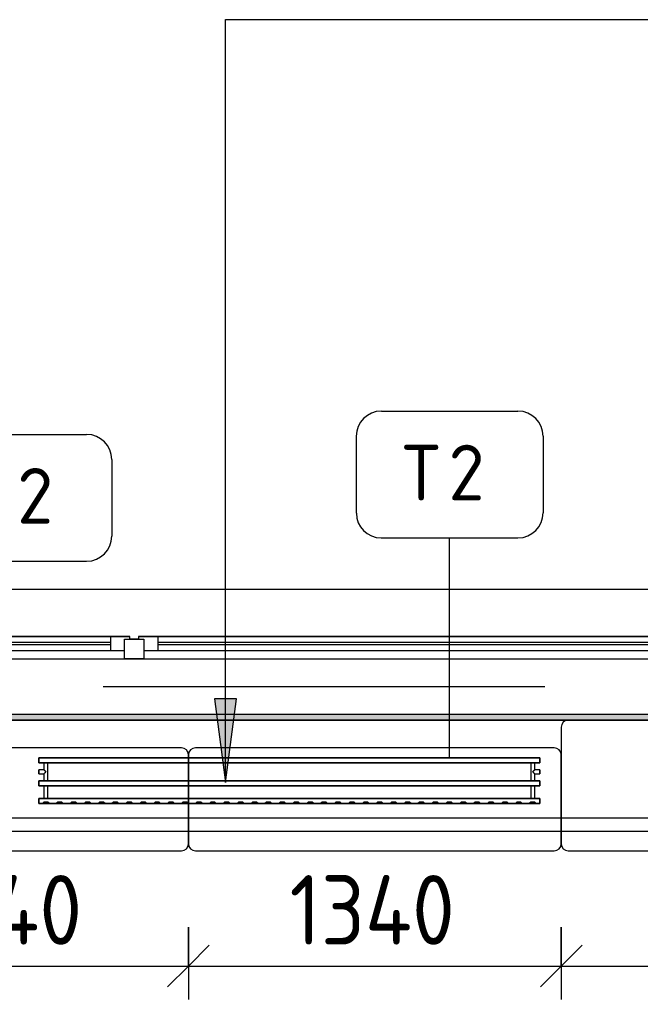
# Model space of a CAD drawing. Header units: millimetres. Extents: x 35092 to 251863, y -8553 to 29549.
# Drawn here: x 61513 to 63745, y 25876 to 29397 of the extents above; entities that cross this region are included whole.
import ezdxf

# ---------------------------------------------------------------- set-up
doc = ezdxf.new("R2010")
doc.units = ezdxf.units.MM
doc.linetypes.add('Осевая', pattern=[3175, 635, -476.25, 1587.5, -476.25])
for name, color, linetype, lineweight in [('A-ANNO-DIMS', 7, 'Continuous', 9), ('A-ANNO-DIMS-100', 7, 'Continuous', 9), ('A-GLAZ', 7, 'Continuous', 9), ('A-GLAZ-1', 7, 'Continuous', 13), ('A-WALL', 7, 'Continuous', 9), ('G-ANNO-TEXT', 7, 'Continuous', 9), ('I-FURN-IDEN', 7, 'Continuous', 9), ('I-WALL', 7, 'Continuous', 9), ('Оси-2', 7, 'Осевая', 9)]:
    doc.layers.add(name, color=color, linetype=linetype, lineweight=lineweight)
for name, color, linetype, lineweight, true_color in [('A-WALL-1', 9, 'Continuous', 9, 0x808080), ('I-FURN-1', 9, 'Continuous', 9, 0x808080), ('M-EQPM-1', 7, 'Continuous', 9, 0xb2b2b2)]:
    doc.layers.add(name, color=color, linetype=linetype, lineweight=lineweight, true_color=true_color)
doc.styles.add('GOST Common', font='GOST_Common.ttf', dxfattribs={"height": 200})
doc.styles.add('ISOCPEUR', font='isocpeur.ttf', dxfattribs={"width": 0.9, "height": 250})
doc.dimstyles.new('ISO-2_5_0_9К_БОЛЬШОЙ', dxfattribs={"dimscale": 304.8, "dimtxt": 248.995294, "dimasz": 0.492126, "dimexe": 0.393701, "dimexo": 0.984252, "dimgap": 0, "dimtad": 1, "dimdec": 0, "dimrnd": 10, "dimzin": 0, "dimdsep": 46, "dimtxsty": 'ISOCPEUR', "dimblk1": 'OBLIQUE', "dimblk2": 'OBLIQUE', "dimsah": 1, "dimcen": 0.09, "dimdle": 0.393701, "dimazin": 0, "dimtfac": 1, "dimtdec": 4, "dimtix": 1, "dimtmove": 0, "dimatfit": 3, "dimfxl": 1, "dimtvp": 1, "dimtolj": 1, "dimtzin": 0, "dimarcsym": 2})

# ---------------------------------------------------------------- blocks, each defined once
blk = doc.blocks.new('120_Окно_СКБ_2Ст - 120_Окно_СКБ_2Ст 3100х2500 _мал_створка слева_-22274797-План расстановки мебели и оборудования 2 этажа в осях 12-23')
at = {"layer": 'A-GLAZ'}
for p, q in [((1530, 115), (-1530, 115)), ((-1550, 45), (-1500, 45)), ((-1430, 65), (600, 65)), ((600, 55), (-1430, 55)), ((670, 45), (700, 45)), ((770, 65), (1430, 65)), ((1430, 55), (770, 55)), ((1500, 45), (1550, 45))]:
    blk.add_line(p, q, dxfattribs=at)
at = {"layer": 'A-GLAZ-1'}
for p, q in [((-1550, 45), (-1550, 115)), ((-1550, 115), (-1480, 115)), ((-1480, 115), (-1480, 45)), ((650, 45), (650, 115)), ((650, 115), (720, 115)), ((720, 115), (720, 45)), ((1480, 45), (1480, 115)), ((1480, 115), (1550, 115)), ((1550, 115), (1550, 45)), ((650, 85), (-1480, 85)), ((-1480, 85), (-1480, 45)), ((-1430, 35), (-1430, 85)), ((600, 35), (600, 85)), ((650, 45), (650, 85)), ((1480, 85), (720, 85)), ((720, 85), (720, 45)), ((770, 35), (770, 85)), ((1430, 35), (1430, 85)), ((1480, 45), (1480, 85)), ((-1480, 45), (-1550, 45)), ((-1480, 45), (-1500, 45)), ((-1500, 45), (-1500, 35)), ((720, 45), (650, 45)), ((670, 45), (650, 45)), ((670, 35), (670, 45)), ((720, 45), (700, 45)), ((700, 45), (700, 35)), ((1550, 45), (1480, 45)), ((1500, 45), (1480, 45)), ((1500, 35), (1500, 45)), ((-1500, 35), (670, 35)), ((670, 35), (-1500, 35)), ((700, 35), (1500, 35)), ((1500, 35), (700, 35))]:
    blk.add_line(p, q, dxfattribs=at)
blk = doc.blocks.new('radiator_prado_classic_z_tip_30_po exemplyaru - Classic Z Тип 30-500-V121-План расстановки мебели и оборудования 2 этажа в осях 12-23')
at = {"layer": 'M-EQPM-1'}
for p, q in [((0, 228), (0, 210)), ((1800, 228), (0, 228)), ((0, 210), (0, 228)), ((0, 228), (12.5, 228)), ((12.5, 228), (37.5, 228)), ((37.5, 228), (12.5, 228)), ((12.5, 228), (37.5, 228)), ((12.5, 228), (17.5, 223)), ((12.5, 228), (17.5, 223)), ((32.5, 223), (17.5, 223)), ((17.5, 223), (32.5, 223)), ((32.5, 223), (37.5, 228)), ((37.5, 228), (32.5, 223)), ((37.5, 228), (62.5, 228)), ((62.5, 228), (87.5, 228)), ((87.5, 228), (62.5, 228)), ((62.5, 228), (87.5, 228)), ((62.5, 228), (67.5, 223)), ((62.5, 228), (67.5, 223)), ((82.5, 223), (67.5, 223)), ((67.5, 223), (82.5, 223)), ((82.5, 223), (87.5, 228)), ((87.5, 228), (82.5, 223)), ((87.5, 228), (112.5, 228)), ((112.5, 228), (137.5, 228)), ((137.5, 228), (112.5, 228)), ((112.5, 228), (137.5, 228)), ((112.5, 228), (117.5, 223)), ((112.5, 228), (117.5, 223)), ((132.5, 223), (117.5, 223)), ((117.5, 223), (132.5, 223)), ((132.5, 223), (137.5, 228)), ((137.5, 228), (132.5, 223)), ((137.5, 228), (162.5, 228)), ((162.5, 228), (187.5, 228)), ((187.5, 228), (162.5, 228)), ((162.5, 228), (187.5, 228)), ((162.5, 228), (167.5, 223)), ((162.5, 228), (167.5, 223)), ((182.5, 223), (167.5, 223)), ((167.5, 223), (182.5, 223)), ((182.5, 223), (187.5, 228)), ((187.5, 228), (182.5, 223)), ((187.5, 228), (212.5, 228)), ((212.5, 228), (237.5, 228)), ((237.5, 228), (212.5, 228)), ((212.5, 228), (237.5, 228)), ((212.5, 228), (217.5, 223)), ((212.5, 228), (217.5, 223)), ((232.5, 223), (217.5, 223)), ((217.5, 223), (232.5, 223)), ((232.5, 223), (237.5, 228)), ((237.5, 228), (232.5, 223)), ((237.5, 228), (262.5, 228)), ((262.5, 228), (287.5, 228)), ((287.5, 228), (262.5, 228)), ((262.5, 228), (287.5, 228)), ((262.5, 228), (267.5, 223)), ((262.5, 228), (267.5, 223)), ((282.5, 223), (267.5, 223)), ((267.5, 223), (282.5, 223)), ((282.5, 223), (287.5, 228)), ((287.5, 228), (282.5, 223)), ((287.5, 228), (312.5, 228)), ((312.5, 228), (337.5, 228)), ((337.5, 228), (312.5, 228)), ((312.5, 228), (337.5, 228)), ((312.5, 228), (317.5, 223)), ((312.5, 228), (317.5, 223)), ((332.5, 223), (317.5, 223)), ((317.5, 223), (332.5, 223)), ((332.5, 223), (337.5, 228)), ((337.5, 228), (332.5, 223)), ((337.5, 228), (362.5, 228)), ((362.5, 228), (387.5, 228)), ((387.5, 228), (362.5, 228)), ((362.5, 228), (387.5, 228)), ((362.5, 228), (367.5, 223)), ((362.5, 228), (367.5, 223)), ((382.5, 223), (367.5, 223)), ((367.5, 223), (382.5, 223)), ((382.5, 223), (387.5, 228)), ((387.5, 228), (382.5, 223)), ((387.5, 228), (412.5, 228)), ((412.5, 228), (437.5, 228)), ((437.5, 228), (412.5, 228)), ((412.5, 228), (437.5, 228)), ((412.5, 228), (417.5, 223)), ((412.5, 228), (417.5, 223)), ((432.5, 223), (417.5, 223)), ((417.5, 223), (432.5, 223)), ((432.5, 223), (437.5, 228)), ((437.5, 228), (432.5, 223)), ((437.5, 228), (462.5, 228)), ((462.5, 228), (487.5, 228)), ((487.5, 228), (462.5, 228)), ((462.5, 228), (487.5, 228)), ((462.5, 228), (467.5, 223)), ((462.5, 228), (467.5, 223)), ((482.5, 223), (467.5, 223)), ((467.5, 223), (482.5, 223)), ((482.5, 223), (487.5, 228)), ((487.5, 228), (482.5, 223)), ((487.5, 228), (512.5, 228)), ((512.5, 228), (537.5, 228)), ((537.5, 228), (512.5, 228)), ((512.5, 228), (537.5, 228)), ((512.5, 228), (517.5, 223)), ((512.5, 228), (517.5, 223)), ((532.5, 223), (517.5, 223)), ((517.5, 223), (532.5, 223)), ((532.5, 223), (537.5, 228)), ((537.5, 228), (532.5, 223)), ((537.5, 228), (562.5, 228)), ((562.5, 228), (587.5, 228)), ((587.5, 228), (562.5, 228)), ((562.5, 228), (587.5, 228)), ((562.5, 228), (567.5, 223)), ((562.5, 228), (567.5, 223)), ((582.5, 223), (567.5, 223)), ((567.5, 223), (582.5, 223)), ((582.5, 223), (587.5, 228)), ((587.5, 228), (582.5, 223)), ((587.5, 228), (612.5, 228)), ((612.5, 228), (637.5, 228)), ((637.5, 228), (612.5, 228)), ((612.5, 228), (637.5, 228)), ((612.5, 228), (617.5, 223)), ((612.5, 228), (617.5, 223)), ((632.5, 223), (617.5, 223)), ((617.5, 223), (632.5, 223)), ((632.5, 223), (637.5, 228)), ((637.5, 228), (632.5, 223)), ((637.5, 228), (662.5, 228)), ((662.5, 228), (687.5, 228)), ((687.5, 228), (662.5, 228)), ((662.5, 228), (687.5, 228)), ((662.5, 228), (667.5, 223)), ((662.5, 228), (667.5, 223)), ((682.5, 223), (667.5, 223)), ((667.5, 223), (682.5, 223)), ((682.5, 223), (687.5, 228)), ((687.5, 228), (682.5, 223)), ((687.5, 228), (712.5, 228)), ((712.5, 228), (737.5, 228)), ((737.5, 228), (712.5, 228)), ((712.5, 228), (737.5, 228)), ((712.5, 228), (717.5, 223)), ((712.5, 228), (717.5, 223)), ((732.5, 223), (717.5, 223)), ((717.5, 223), (732.5, 223)), ((732.5, 223), (737.5, 228)), ((737.5, 228), (732.5, 223)), ((737.5, 228), (762.5, 228)), ((762.5, 228), (787.5, 228)), ((787.5, 228), (762.5, 228)), ((762.5, 228), (787.5, 228)), ((762.5, 228), (767.5, 223)), ((762.5, 228), (767.5, 223)), ((782.5, 223), (767.5, 223)), ((767.5, 223), (782.5, 223)), ((782.5, 223), (787.5, 228)), ((787.5, 228), (782.5, 223)), ((787.5, 228), (812.5, 228)), ((812.5, 228), (837.5, 228)), ((837.5, 228), (812.5, 228)), ((812.5, 228), (837.5, 228)), ((812.5, 228), (817.5, 223)), ((812.5, 228), (817.5, 223)), ((832.5, 223), (817.5, 223)), ((817.5, 223), (832.5, 223)), ((832.5, 223), (837.5, 228)), ((837.5, 228), (832.5, 223)), ((837.5, 228), (862.5, 228)), ((862.5, 228), (887.5, 228)), ((887.5, 228), (862.5, 228)), ((862.5, 228), (887.5, 228)), ((862.5, 228), (867.5, 223)), ((862.5, 228), (867.5, 223)), ((882.5, 223), (867.5, 223)), ((867.5, 223), (882.5, 223)), ((882.5, 223), (887.5, 228)), ((887.5, 228), (882.5, 223)), ((887.5, 228), (912.5, 228)), ((912.5, 228), (937.5, 228)), ((937.5, 228), (912.5, 228)), ((912.5, 228), (937.5, 228)), ((912.5, 228), (917.5, 223)), ((912.5, 228), (917.5, 223)), ((932.5, 223), (917.5, 223)), ((917.5, 223), (932.5, 223)), ((932.5, 223), (937.5, 228)), ((937.5, 228), (932.5, 223)), ((937.5, 228), (962.5, 228)), ((962.5, 228), (987.5, 228)), ((987.5, 228), (962.5, 228)), ((962.5, 228), (987.5, 228)), ((962.5, 228), (967.5, 223)), ((962.5, 228), (967.5, 223)), ((982.5, 223), (967.5, 223)), ((967.5, 223), (982.5, 223)), ((982.5, 223), (987.5, 228)), ((987.5, 228), (982.5, 223)), ((987.5, 228), (1012.5, 228)), ((1012.5, 228), (1037.5, 228)), ((1037.5, 228), (1012.5, 228)), ((1012.5, 228), (1037.5, 228)), ((1012.5, 228), (1017.5, 223)), ((1012.5, 228), (1017.5, 223)), ((1032.5, 223), (1017.5, 223)), ((1017.5, 223), (1032.5, 223)), ((1032.5, 223), (1037.5, 228)), ((1037.5, 228), (1032.5, 223)), ((1037.5, 228), (1062.5, 228)), ((1062.5, 228), (1087.5, 228)), ((1087.5, 228), (1062.5, 228)), ((1062.5, 228), (1087.5, 228)), ((1062.5, 228), (1067.5, 223)), ((1062.5, 228), (1067.5, 223)), ((1082.5, 223), (1067.5, 223)), ((1067.5, 223), (1082.5, 223)), ((1082.5, 223), (1087.5, 228)), ((1087.5, 228), (1082.5, 223)), ((1087.5, 228), (1112.5, 228)), ((1112.5, 228), (1137.5, 228)), ((1137.5, 228), (1112.5, 228)), ((1112.5, 228), (1137.5, 228)), ((1112.5, 228), (1117.5, 223)), ((1112.5, 228), (1117.5, 223)), ((1132.5, 223), (1117.5, 223)), ((1117.5, 223), (1132.5, 223)), ((1132.5, 223), (1137.5, 228)), ((1137.5, 228), (1132.5, 223)), ((1137.5, 228), (1162.5, 228)), ((1162.5, 228), (1187.5, 228)), ((1187.5, 228), (1162.5, 228)), ((1162.5, 228), (1187.5, 228)), ((1162.5, 228), (1167.5, 223)), ((1162.5, 228), (1167.5, 223)), ((1182.5, 223), (1167.5, 223)), ((1167.5, 223), (1182.5, 223)), ((1182.5, 223), (1187.5, 228)), ((1187.5, 228), (1182.5, 223)), ((1187.5, 228), (1212.5, 228)), ((1212.5, 228), (1237.5, 228)), ((1237.5, 228), (1212.5, 228)), ((1212.5, 228), (1237.5, 228)), ((1212.5, 228), (1217.5, 223)), ((1212.5, 228), (1217.5, 223)), ((1232.5, 223), (1217.5, 223)), ((1217.5, 223), (1232.5, 223)), ((1232.5, 223), (1237.5, 228)), ((1237.5, 228), (1232.5, 223)), ((1237.5, 228), (1262.5, 228)), ((1262.5, 228), (1287.5, 228)), ((1287.5, 228), (1262.5, 228)), ((1262.5, 228), (1287.5, 228)), ((1262.5, 228), (1267.5, 223)), ((1262.5, 228), (1267.5, 223)), ((1282.5, 223), (1267.5, 223)), ((1267.5, 223), (1282.5, 223)), ((1282.5, 223), (1287.5, 228)), ((1287.5, 228), (1282.5, 223)), ((1287.5, 228), (1312.5, 228)), ((1312.5, 228), (1337.5, 228)), ((1337.5, 228), (1312.5, 228)), ((1312.5, 228), (1337.5, 228)), ((1312.5, 228), (1317.5, 223)), ((1312.5, 228), (1317.5, 223)), ((1332.5, 223), (1317.5, 223)), ((1317.5, 223), (1332.5, 223)), ((1332.5, 223), (1337.5, 228)), ((1337.5, 228), (1332.5, 223)), ((1337.5, 228), (1362.5, 228)), ((1362.5, 228), (1387.5, 228)), ((1387.5, 228), (1362.5, 228)), ((1362.5, 228), (1387.5, 228)), ((1362.5, 228), (1367.5, 223)), ((1362.5, 228), (1367.5, 223)), ((1382.5, 223), (1367.5, 223)), ((1367.5, 223), (1382.5, 223)), ((1382.5, 223), (1387.5, 228)), ((1387.5, 228), (1382.5, 223)), ((1387.5, 228), (1412.5, 228)), ((1412.5, 228), (1437.5, 228)), ((1437.5, 228), (1412.5, 228)), ((1412.5, 228), (1437.5, 228)), ((1412.5, 228), (1417.5, 223)), ((1412.5, 228), (1417.5, 223)), ((1432.5, 223), (1417.5, 223)), ((1417.5, 223), (1432.5, 223)), ((1432.5, 223), (1437.5, 228)), ((1437.5, 228), (1432.5, 223)), ((1437.5, 228), (1462.5, 228)), ((1462.5, 228), (1487.5, 228)), ((1487.5, 228), (1462.5, 228)), ((1462.5, 228), (1487.5, 228)), ((1462.5, 228), (1467.5, 223)), ((1462.5, 228), (1467.5, 223)), ((1482.5, 223), (1467.5, 223)), ((1467.5, 223), (1482.5, 223)), ((1482.5, 223), (1487.5, 228)), ((1487.5, 228), (1482.5, 223)), ((1487.5, 228), (1512.5, 228)), ((1512.5, 228), (1537.5, 228)), ((1537.5, 228), (1512.5, 228)), ((1512.5, 228), (1537.5, 228)), ((1512.5, 228), (1517.5, 223)), ((1512.5, 228), (1517.5, 223)), ((1532.5, 223), (1517.5, 223)), ((1517.5, 223), (1532.5, 223)), ((1532.5, 223), (1537.5, 228)), ((1537.5, 228), (1532.5, 223)), ((1537.5, 228), (1562.5, 228)), ((1562.5, 228), (1587.5, 228)), ((1587.5, 228), (1562.5, 228)), ((1562.5, 228), (1587.5, 228)), ((1562.5, 228), (1567.5, 223)), ((1562.5, 228), (1567.5, 223)), ((1582.5, 223), (1567.5, 223)), ((1567.5, 223), (1582.5, 223)), ((1582.5, 223), (1587.5, 228)), ((1587.5, 228), (1582.5, 223)), ((1587.5, 228), (1612.5, 228)), ((1612.5, 228), (1637.5, 228)), ((1637.5, 228), (1612.5, 228)), ((1612.5, 228), (1637.5, 228)), ((1612.5, 228), (1617.5, 223)), ((1612.5, 228), (1617.5, 223)), ((1632.5, 223), (1617.5, 223)), ((1617.5, 223), (1632.5, 223)), ((1632.5, 223), (1637.5, 228)), ((1637.5, 228), (1632.5, 223)), ((1637.5, 228), (1662.5, 228)), ((1662.5, 228), (1687.5, 228)), ((1687.5, 228), (1662.5, 228)), ((1662.5, 228), (1687.5, 228)), ((1662.5, 228), (1667.5, 223)), ((1662.5, 228), (1667.5, 223)), ((1682.5, 223), (1667.5, 223)), ((1667.5, 223), (1682.5, 223)), ((1682.5, 223), (1687.5, 228)), ((1687.5, 228), (1682.5, 223)), ((1687.5, 228), (1712.5, 228)), ((1712.5, 228), (1737.5, 228)), ((1737.5, 228), (1712.5, 228)), ((1712.5, 228), (1737.5, 228)), ((1712.5, 228), (1717.5, 223)), ((1712.5, 228), (1717.5, 223)), ((1732.5, 223), (1717.5, 223)), ((1717.5, 223), (1732.5, 223)), ((1732.5, 223), (1737.5, 228)), ((1737.5, 228), (1732.5, 223)), ((1737.5, 228), (1762.5, 228)), ((1762.5, 228), (1787.5, 228)), ((1787.5, 228), (1762.5, 228)), ((1762.5, 228), (1787.5, 228)), ((1762.5, 228), (1767.5, 223)), ((1762.5, 228), (1767.5, 223)), ((1782.5, 223), (1767.5, 223)), ((1767.5, 223), (1782.5, 223)), ((1782.5, 223), (1787.5, 228)), ((1787.5, 228), (1782.5, 223)), ((1787.5, 228), (1800, 228)), ((1800, 210), (1800, 228)), ((1800, 228), (1800, 210)), ((0, 210), (1800, 210)), ((17.5, 210), (0, 210)), ((17.5, 210), (17.5, 164)), ((17.5, 210), (17.5, 164)), ((19.7, 210), (17.5, 210)), ((17.5, 210), (18.5, 210)), ((32.5, 210), (17.5, 210)), ((17.5, 210), (32.5, 210)), ((18.5, 210), (23.1, 210)), ((31.5, 210), (18.5, 210)), ((23.1, 210), (19.7, 210)), ((28.7, 210), (23.1, 210)), ((23.1, 210), (26.9, 210)), ((26.9, 210), (32.5, 210)), ((31.5, 210), (28.7, 210)), ((32.5, 210), (31.5, 210)), ((32.5, 164), (32.5, 210)), ((32.5, 164), (32.5, 210)), ((1767.5, 210), (32.5, 210)), ((1767.5, 210), (1767.5, 164)), ((1767.5, 210), (1767.5, 164)), ((1773, 210), (1767.5, 210)), ((1767.5, 210), (1782.5, 210)), ((1773, 210), (1767.5, 210)), ((1767.5, 210), (1773, 210)), ((1773, 210), (1768.5, 210)), ((1773.1, 210), (1773, 210)), ((1773.1, 210), (1773, 210)), ((1773, 210), (1773.1, 210)), ((1782.5, 210), (1773.1, 210)), ((1782.5, 210), (1773.1, 210)), ((1773.1, 210), (1782.5, 210)), ((1781.5, 210), (1773.1, 210)), ((1782.5, 164), (1782.5, 210)), ((1782.5, 164), (1782.5, 210)), ((1800, 210), (1782.5, 210)), ((1800, 164), (0, 164)), ((0, 164), (0, 146)), ((0, 146), (0, 164)), ((0, 164), (17.5, 164)), ((0, 146), (1800, 146)), ((17.5, 146), (0, 146)), ((31.5, 164), (17.5, 164)), ((17.5, 164), (32.5, 164)), ((32.5, 164), (17.5, 164)), ((17.5, 164), (32.5, 164)), ((17.5, 146), (17.5, 121.5)), ((17.5, 146), (17.5, 121.5)), ((17.5, 146), (32.5, 146)), ((32.5, 146), (17.5, 146)), ((17.5, 146), (32.5, 146)), ((32.5, 146), (17.5, 146)), ((18.5, 164), (31.5, 164)), ((31.5, 146), (18.5, 146)), ((32.5, 164), (31.5, 164)), ((32.5, 164), (1767.5, 164)), ((32.5, 82), (32.5, 146)), ((32.5, 82), (32.5, 146)), ((1767.5, 146), (32.5, 146)), ((1773, 164), (1767.5, 164)), ((1767.5, 164), (1782.5, 164)), ((1773, 164), (1767.5, 164)), ((1767.5, 164), (1773, 164)), ((1767.5, 146), (1767.5, 82)), ((1767.5, 146), (1767.5, 82)), ((1767.5, 146), (1773, 146)), ((1782.5, 146), (1767.5, 146)), ((1767.5, 146), (1773, 146)), ((1773, 146), (1767.5, 146)), ((1768.5, 164), (1773, 164)), ((1773, 146), (1768.5, 146)), ((1773.1, 164), (1773, 164)), ((1773.1, 164), (1773, 164)), ((1773, 164), (1773.1, 164)), ((1773, 146), (1773.1, 146)), ((1773, 146), (1773.1, 146)), ((1773.1, 146), (1773, 146)), ((1782.5, 164), (1773.1, 164)), ((1782.5, 164), (1773.1, 164)), ((1773.1, 164), (1782.5, 164)), ((1773.1, 164), (1781.5, 164)), ((1773.1, 146), (1782.5, 146)), ((1773.1, 146), (1782.5, 146)), ((1782.5, 146), (1773.1, 146)), ((1781.5, 146), (1773.1, 146)), ((1782.5, 164), (1800, 164)), ((1782.5, 121.5), (1782.5, 146)), ((1782.5, 121.5), (1782.5, 146)), ((1800, 146), (1782.5, 146)), ((1800, 146), (1800, 164)), ((1800, 164), (1800, 146)), ((17.5, 121.5), (0, 121.5)), ((17.5, 121.5), (0, 121.5)), ((0, 121.5), (0, 121.2)), ((0, 106.5), (0, 121.5)), ((0, 121.2), (0, 106.8)), ((0, 121.2), (0, 120.5)), ((0, 120.5), (0, 121.2)), ((0, 121.2), (0, 121.2)), ((0, 120.5), (0, 119.3)), ((0, 119.3), (0, 120.5)), ((0, 119.3), (0, 117.8)), ((0, 117.8), (0, 119.3)), ((0, 117.8), (0, 115.9)), ((0, 115.9), (0, 117.8)), ((0, 115.9), (0, 114)), ((0, 114), (0, 115.9)), ((0, 114), (0, 112.1)), ((0, 112.1), (0, 114)), ((0, 112.1), (0, 110.2)), ((0, 110.2), (0, 112.1)), ((0, 110.2), (0, 108.7)), ((0, 108.7), (0, 110.2)), ((0, 108.7), (0, 106.8)), ((0, 106.8), (0, 108.7)), ((0, 106.8), (0, 106.5)), ((0, 106.8), (0, 106.8)), ((0, 106.5), (17.5, 106.5)), ((0, 106.5), (17.5, 106.5)), ((17.5, 106.5), (17.5, 82)), ((17.5, 106.5), (17.5, 82)), ((1800, 121.5), (1782.5, 121.5)), ((1800, 121.5), (1782.5, 121.5)), ((1782.5, 82), (1782.5, 106.5)), ((1782.5, 106.5), (1800, 106.5)), ((1782.5, 82), (1782.5, 106.5)), ((1782.5, 106.5), (1800, 106.5)), ((1800, 121.5), (1800, 106.5)), ((1800, 121.2), (1800, 121.5)), ((1800, 121.5), (1800, 121.2)), ((1800, 121.2), (1800, 121.5)), ((1800, 106.8), (1800, 121.2)), ((1800, 121.2), (1800, 106.8)), ((1800, 106.8), (1800, 121.2)), ((1800, 106.5), (1800, 106.8)), ((1800, 106.8), (1800, 106.5)), ((1800, 106.5), (1800, 106.8)), ((1800, 82), (0, 82)), ((0, 82), (0, 64)), ((0, 64), (0, 82)), ((0, 82), (17.5, 82)), ((32.5, 82), (17.5, 82)), ((17.5, 82), (32.5, 82)), ((32.5, 82), (17.5, 82)), ((17.5, 82), (32.5, 82)), ((18.5, 82), (31.5, 82)), ((32.5, 82), (1767.5, 82)), ((1773, 82), (1767.5, 82)), ((1767.5, 82), (1782.5, 82)), ((1773, 82), (1767.5, 82)), ((1767.5, 82), (1773, 82)), ((1768.5, 82), (1773, 82)), ((1773.1, 82), (1773, 82)), ((1773.1, 82), (1773, 82)), ((1773, 82), (1773.1, 82)), ((1778.7, 82), (1773.1, 82)), ((1782.5, 82), (1773.1, 82)), ((1773.1, 82), (1782.5, 82)), ((1773.1, 82), (1781.5, 82)), ((1782.5, 82), (1778.7, 82)), ((1782.5, 82), (1800, 82)), ((1800, 64), (1800, 82)), ((1800, 82), (1800, 64)), ((1800, 64), (0, 64)), ((0, 64), (1800, 64))]:
    blk.add_line(p, q, dxfattribs=at)
for points, knots in [([(17.8, 121.2), (17.7, 121.3), (17.7, 121.3), (17.5, 121.5), (17.5, 121.5), (17.5, 121.5)], [0.8571429, 0.8571429, 0.8571429, 0.8571429, 0.8928571, 0.9285714, 1, 1, 1, 1]), ([(17.5, 121.5), (17.5, 121.5), (17.5, 121.5), (17.7, 121.3), (17.7, 121.3), (17.8, 121.2)], [0, 0, 0, 0, 0.0714286, 0.1071429, 0.1428571, 0.1428571, 0.1428571, 0.1428571]), ([(17.5, 121.5), (17.5, 121.5), (17.5, 121.5), (17.7, 121.3), (17.7, 121.3), (17.8, 121.2)], [0, 0, 0, 0, 0.0714286, 0.1071429, 0.1428571, 0.1428571, 0.1428571, 0.1428571]), ([(25, 114), (24.5, 114.5), (23.6, 115.4), (22.4, 116.6), (21.6, 117.4), (21.1, 117.9), (20.8, 118.2), (20.5, 118.5), (20.2, 118.8), (19.8, 119.1), (19.6, 119.4), (19.3, 119.7), (19, 120), (18.7, 120.3), (18.5, 120.5), (18.3, 120.7), (18.1, 120.9), (17.9, 121.1), (17.8, 121.2), (17.7, 121.3), (17.5, 121.5), (17.5, 121.5), (17.5, 121.5)], [0, 0, 0, 0, 0.142857, 0.285714, 0.357143, 0.392857, 0.428571, 0.464286, 0.5, 0.535714, 0.571429, 0.607143, 0.642857, 0.678571, 0.714286, 0.75, 0.785714, 0.821429, 0.857143, 0.892857, 0.928571, 1, 1, 1, 1]), ([(17.5, 106.5), (17.5, 106.5), (17.5, 106.5), (17.7, 106.7), (17.8, 106.8), (17.9, 106.9), (18.1, 107.1), (18.3, 107.3), (18.5, 107.5), (18.7, 107.7), (19, 108), (19.3, 108.3), (19.6, 108.6), (19.8, 108.9), (20.3, 109.3), (20.7, 109.7), (21.1, 110.1), (21.6, 110.6), (22.4, 111.4), (23.6, 112.6), (24.5, 113.5), (25, 114)], [0, 0, 0, 0, 0.071429, 0.107143, 0.142857, 0.178571, 0.214286, 0.25, 0.285714, 0.321429, 0.357143, 0.392857, 0.428571, 0.464286, 0.5, 0.571429, 0.607143, 0.642857, 0.714286, 0.857143, 1, 1, 1, 1]), ([(17.5, 106.5), (17.5, 106.5), (17.5, 106.5), (17.7, 106.7), (17.7, 106.7), (17.8, 106.8)], [0, 0, 0, 0, 0.0714286, 0.1071429, 0.1428571, 0.1428571, 0.1428571, 0.1428571]), ([(17.8, 106.8), (17.7, 106.7), (17.7, 106.7), (17.5, 106.5), (17.5, 106.5), (17.5, 106.5)], [0.8571429, 0.8571429, 0.8571429, 0.8571429, 0.8928571, 0.9285714, 1, 1, 1, 1]), ([(17.8, 106.8), (17.7, 106.7), (17.7, 106.7), (17.5, 106.5), (17.5, 106.5), (17.5, 106.5)], [0.8571429, 0.8571429, 0.8571429, 0.8571429, 0.8928571, 0.9285714, 1, 1, 1, 1]), ([(17.8, 121.2), (17.8, 121.2), (17.9, 121.1), (18.1, 120.9), (18.3, 120.7), (18.5, 120.5), (18.7, 120.3), (19, 120), (19.3, 119.7), (19.6, 119.4), (19.8, 119.1), (20.3, 118.7), (20.7, 118.3), (21.1, 117.9), (21.6, 117.4), (22.4, 116.6), (23.1, 115.9), (23.6, 115.4)], [0.1428571, 0.1428571, 0.1428571, 0.1428571, 0.1785714, 0.2142857, 0.25, 0.2857143, 0.3214286, 0.3571429, 0.3928571, 0.4285714, 0.4642857, 0.5, 0.5714286, 0.6071429, 0.6428571, 0.7142857, 0.8571429, 0.8571429, 0.8571429, 0.8571429]), ([(22.1, 111.1), (21.9, 110.9), (21.6, 110.6), (21.1, 110.1), (20.8, 109.8), (20.5, 109.5), (20.2, 109.2), (19.8, 108.9), (19.6, 108.6), (19.3, 108.3), (19, 108), (18.7, 107.7), (18.5, 107.5), (18.3, 107.3), (18.1, 107.1), (17.9, 106.9), (17.8, 106.8), (17.8, 106.8)], [0.2857143, 0.2857143, 0.2857143, 0.2857143, 0.3571429, 0.3928571, 0.4285714, 0.4642857, 0.5, 0.5357143, 0.5714286, 0.6071429, 0.6428571, 0.6785714, 0.7142857, 0.75, 0.7857143, 0.8214286, 0.8571429, 0.8571429, 0.8571429, 0.8571429]), ([(19.6, 119.4), (19.7, 119.3), (19.9, 119.2), (20.3, 118.7), (20.6, 118.4), (20.8, 118.2)], [0.4285714, 0.4285714, 0.4285714, 0.4285714, 0.4642857, 0.5, 0.5714286, 0.5714286, 0.5714286, 0.5714286]), ([(19.6, 108.6), (19.7, 108.7), (19.9, 108.8), (20.3, 109.3), (20.6, 109.6), (20.8, 109.8)], [0.4285714, 0.4285714, 0.4285714, 0.4285714, 0.4642857, 0.5, 0.5714286, 0.5714286, 0.5714286, 0.5714286]), ([(22.1, 116.9), (21.9, 117.1), (21.6, 117.4), (21.1, 117.9), (20.9, 118.1), (20.8, 118.2)], [0.2857143, 0.2857143, 0.2857143, 0.2857143, 0.3571429, 0.3928571, 0.4285714, 0.4285714, 0.4285714, 0.4285714]), ([(20.8, 118.2), (20.9, 118.1), (21.1, 117.9), (21.6, 117.4), (21.9, 117.1), (22.1, 116.9)], [0.5714286, 0.5714286, 0.5714286, 0.5714286, 0.6071429, 0.6428571, 0.7142857, 0.7142857, 0.7142857, 0.7142857]), ([(20.8, 109.8), (20.9, 109.9), (21.1, 110.1), (21.6, 110.6), (21.9, 110.9), (22.1, 111.1)], [0.5714286, 0.5714286, 0.5714286, 0.5714286, 0.6071429, 0.6428571, 0.7142857, 0.7142857, 0.7142857, 0.7142857]), ([(22.1, 111.1), (21.9, 110.9), (21.6, 110.6), (21.1, 110.1), (20.9, 109.9), (20.8, 109.8)], [0.2857143, 0.2857143, 0.2857143, 0.2857143, 0.3571429, 0.3928571, 0.4285714, 0.4285714, 0.4285714, 0.4285714]), ([(1775, 114), (1775.5, 114.5), (1776.4, 115.4), (1777.6, 116.6), (1778.4, 117.4), (1778.9, 117.9), (1779.2, 118.2), (1779.5, 118.5), (1779.8, 118.8), (1780.1, 119.2), (1780.4, 119.4), (1780.7, 119.7), (1781, 120), (1781.3, 120.3), (1781.5, 120.5), (1781.7, 120.7), (1781.9, 120.9), (1782.1, 121.1), (1782.2, 121.2), (1782.3, 121.3), (1782.5, 121.5), (1782.5, 121.5), (1782.5, 121.5)], [0, 0, 0, 0, 0.142857, 0.285714, 0.357143, 0.392857, 0.428571, 0.464286, 0.5, 0.535714, 0.571429, 0.607143, 0.642857, 0.678571, 0.714286, 0.75, 0.785714, 0.821429, 0.857143, 0.892857, 0.928571, 1, 1, 1, 1]), ([(1782.5, 106.5), (1782.5, 106.5), (1782.5, 106.5), (1782.3, 106.7), (1782.2, 106.8), (1782.1, 106.9), (1781.9, 107.1), (1781.7, 107.3), (1781.5, 107.5), (1781.3, 107.7), (1781, 108), (1780.7, 108.3), (1780.4, 108.6), (1780.1, 108.8), (1779.7, 109.3), (1779.3, 109.7), (1778.9, 110.1), (1778.4, 110.6), (1777.6, 111.4), (1776.4, 112.6), (1775.5, 113.5), (1775, 114)], [0, 0, 0, 0, 0.071429, 0.107143, 0.142857, 0.178571, 0.214286, 0.25, 0.285714, 0.321429, 0.357143, 0.392857, 0.428571, 0.464286, 0.5, 0.571429, 0.607143, 0.642857, 0.714286, 0.857143, 1, 1, 1, 1]), ([(1782.2, 121.2), (1782.2, 121.2), (1782.1, 121.1), (1781.9, 120.9), (1781.7, 120.7), (1781.5, 120.5), (1781.3, 120.3), (1781, 120), (1780.7, 119.7), (1780.4, 119.4), (1780.1, 119.2), (1779.7, 118.7), (1779.3, 118.3), (1778.9, 117.9), (1778.4, 117.4), (1777.6, 116.6), (1776.9, 115.9), (1776.4, 115.4)], [0.1428571, 0.1428571, 0.1428571, 0.1428571, 0.1785714, 0.2142857, 0.25, 0.2857143, 0.3214286, 0.3571429, 0.3928571, 0.4285714, 0.4642857, 0.5, 0.5714286, 0.6071429, 0.6428571, 0.7142857, 0.8571429, 0.8571429, 0.8571429, 0.8571429]), ([(1782.2, 121.2), (1782.2, 121.2), (1782.1, 121.1), (1781.9, 120.9), (1781.7, 120.7), (1781.5, 120.5), (1781.3, 120.3), (1781, 120), (1780.7, 119.7), (1780.4, 119.4), (1780.1, 119.2), (1779.7, 118.7), (1779.3, 118.3), (1778.9, 117.9), (1778.4, 117.4), (1777.6, 116.6), (1776.9, 115.9), (1776.4, 115.4)], [0.1428571, 0.1428571, 0.1428571, 0.1428571, 0.1785714, 0.2142857, 0.25, 0.2857143, 0.3214286, 0.3571429, 0.3928571, 0.4285714, 0.4642857, 0.5, 0.5714286, 0.6071429, 0.6428571, 0.7142857, 0.8571429, 0.8571429, 0.8571429, 0.8571429]), ([(1776.4, 115.4), (1776.9, 115.9), (1777.6, 116.6), (1778.4, 117.4), (1778.9, 117.9), (1779.2, 118.2), (1779.5, 118.5), (1779.8, 118.8), (1780.1, 119.2), (1780.4, 119.4), (1780.7, 119.7), (1781, 120), (1781.3, 120.3), (1781.5, 120.5), (1781.7, 120.7), (1781.9, 120.9), (1782.1, 121.1), (1782.2, 121.2), (1782.2, 121.2)], [0.1428571, 0.1428571, 0.1428571, 0.1428571, 0.2857143, 0.3571429, 0.3928571, 0.4285714, 0.4642857, 0.5, 0.5357143, 0.5714286, 0.6071429, 0.6428571, 0.6785714, 0.7142857, 0.75, 0.7857143, 0.8214286, 0.8571429, 0.8571429, 0.8571429, 0.8571429]), ([(1777.9, 111.1), (1778.1, 110.9), (1778.4, 110.6), (1778.9, 110.1), (1779.2, 109.8), (1779.5, 109.5), (1779.8, 109.2), (1780.1, 108.8), (1780.4, 108.6), (1780.7, 108.3), (1781, 108), (1781.3, 107.7), (1781.5, 107.5), (1781.7, 107.3), (1781.9, 107.1), (1782.1, 106.9), (1782.2, 106.8), (1782.2, 106.8)], [0.2857143, 0.2857143, 0.2857143, 0.2857143, 0.3571429, 0.3928571, 0.4285714, 0.4642857, 0.5, 0.5357143, 0.5714286, 0.6071429, 0.6428571, 0.6785714, 0.7142857, 0.75, 0.7857143, 0.8214286, 0.8571429, 0.8571429, 0.8571429, 0.8571429]), ([(1777.9, 111.1), (1778.1, 110.9), (1778.4, 110.6), (1778.9, 110.1), (1779.1, 109.9), (1779.2, 109.8)], [0.2857143, 0.2857143, 0.2857143, 0.2857143, 0.3571429, 0.3928571, 0.4285714, 0.4285714, 0.4285714, 0.4285714]), ([(1782.2, 106.8), (1782.2, 106.8), (1782.1, 106.9), (1781.9, 107.1), (1781.7, 107.3), (1781.5, 107.5), (1781.3, 107.7), (1781, 108), (1780.7, 108.3), (1780.4, 108.6), (1780.1, 108.8), (1779.7, 109.3), (1779.3, 109.7), (1778.9, 110.1), (1778.4, 110.6), (1778.1, 110.9), (1777.9, 111.1)], [0.1428571, 0.1428571, 0.1428571, 0.1428571, 0.1785714, 0.2142857, 0.25, 0.2857143, 0.3214286, 0.3571429, 0.3928571, 0.4285714, 0.4642857, 0.5, 0.5714286, 0.6071429, 0.6428571, 0.7142857, 0.7142857, 0.7142857, 0.7142857]), ([(1782.5, 121.5), (1782.5, 121.5), (1782.5, 121.5), (1782.3, 121.3), (1782.3, 121.3), (1782.2, 121.2)], [0, 0, 0, 0, 0.0714286, 0.1071429, 0.1428571, 0.1428571, 0.1428571, 0.1428571]), ([(1782.5, 121.5), (1782.5, 121.5), (1782.5, 121.5), (1782.3, 121.3), (1782.3, 121.3), (1782.2, 121.2)], [0, 0, 0, 0, 0.0714286, 0.1071429, 0.1428571, 0.1428571, 0.1428571, 0.1428571]), ([(1782.2, 121.2), (1782.3, 121.3), (1782.3, 121.3), (1782.5, 121.5), (1782.5, 121.5), (1782.5, 121.5)], [0.8571429, 0.8571429, 0.8571429, 0.8571429, 0.8928571, 0.9285714, 1, 1, 1, 1]), ([(1782.2, 106.8), (1782.3, 106.7), (1782.3, 106.7), (1782.5, 106.5), (1782.5, 106.5), (1782.5, 106.5)], [0.8571429, 0.8571429, 0.8571429, 0.8571429, 0.8928571, 0.9285714, 1, 1, 1, 1]), ([(1782.2, 106.8), (1782.3, 106.7), (1782.3, 106.7), (1782.5, 106.5), (1782.5, 106.5), (1782.5, 106.5)], [0.8571429, 0.8571429, 0.8571429, 0.8571429, 0.8928571, 0.9285714, 1, 1, 1, 1]), ([(1782.5, 106.5), (1782.5, 106.5), (1782.5, 106.5), (1782.3, 106.7), (1782.3, 106.7), (1782.2, 106.8)], [0, 0, 0, 0, 0.0714286, 0.1071429, 0.1428571, 0.1428571, 0.1428571, 0.1428571])]:
    blk.add_open_spline(points, degree=3, knots=knots, dxfattribs=at)
for points in [[(20.8, 118.2), (20.7, 118.3), (20.5, 118.5), (20.2, 118.8), (19.9, 119.2), (19.6, 119.4), (19.3, 119.7), (19, 120), (18.7, 120.3), (18.5, 120.5), (18.3, 120.7), (18.1, 120.9), (17.9, 121.1), (17.8, 121.2), (17.8, 121.2)], [(17.8, 121.2), (17.8, 121.2), (17.9, 121.1), (18.1, 120.9), (18.3, 120.7), (18.5, 120.5), (18.7, 120.3), (19, 120), (19.3, 119.7), (19.5, 119.5), (19.6, 119.4)], [(20.8, 109.8), (20.7, 109.7), (20.5, 109.5), (20.2, 109.2), (19.9, 108.8), (19.6, 108.6), (19.3, 108.3), (19, 108), (18.7, 107.7), (18.5, 107.5), (18.3, 107.3), (18.1, 107.1), (17.9, 106.9), (17.8, 106.8), (17.8, 106.8)], [(17.8, 106.8), (17.8, 106.8), (17.9, 106.9), (18.1, 107.1), (18.3, 107.3), (18.5, 107.5), (18.7, 107.7), (19, 108), (19.3, 108.3), (19.5, 108.5), (19.6, 108.6)], [(23.6, 115.4), (23.1, 115.9), (22.6, 116.4), (22.1, 116.9)], [(22.1, 116.9), (22.6, 116.4), (23.1, 115.9), (23.6, 115.4)], [(25, 114), (24.5, 113.5), (23.6, 112.6), (22.6, 111.6), (22.1, 111.1)], [(22.1, 111.1), (22.6, 111.6), (23.1, 112.1), (23.6, 112.6)], [(23.6, 112.6), (23.1, 112.1), (22.6, 111.6), (22.1, 111.1)], [(25, 114), (24.5, 114.5), (24, 115), (23.6, 115.4)], [(23.6, 115.4), (24, 115), (24.5, 114.5), (25, 114)], [(23.6, 115.4), (24, 115), (24.5, 114.5), (25, 114)], [(23.6, 112.6), (24, 113), (24.5, 113.5), (25, 114)], [(25, 114), (24.5, 113.5), (24, 113), (23.6, 112.6)], [(1776.4, 115.4), (1776, 115), (1775.5, 114.5), (1775, 114)], [(1776.4, 115.4), (1776, 115), (1775.5, 114.5), (1775, 114)], [(1775, 114), (1775.5, 114.5), (1776, 115), (1776.4, 115.4)], [(1775, 114), (1775.5, 113.5), (1776.4, 112.6), (1777.4, 111.6), (1777.9, 111.1)], [(1775, 114), (1775.5, 113.5), (1776.4, 112.6), (1777.4, 111.6), (1777.9, 111.1)], [(1777.9, 111.1), (1777.4, 111.6), (1776.4, 112.6), (1775.5, 113.5), (1775, 114)], [(1779.2, 109.8), (1779.3, 109.7), (1779.5, 109.5), (1779.8, 109.2), (1780.1, 108.8), (1780.4, 108.6), (1780.7, 108.3), (1781, 108), (1781.3, 107.7), (1781.5, 107.5), (1781.7, 107.3), (1781.9, 107.1), (1782.1, 106.9), (1782.2, 106.8), (1782.2, 106.8)]]:
    blk.add_open_spline(points, degree=3, dxfattribs=at)
blk = doc.blocks.new('Мат 1340х300х800_h_ около окна - 1372 x 1905mm - Double-V205-План расстановки мебели и оборудования 2 этажа в осях 12-23')
at = {"layer": 'I-FURN-1'}
for p, q in [((855.9, 851.3), (-433.3, 851.3)), ((881.3, 506.7), (881.3, 825.9)), ((-458.7, 551.3), (-458.7, 506.7)), ((-433.3, 481.3), (855.9, 481.3))]:
    blk.add_line(p, q, dxfattribs=at)
for centre, start, end in [((-433.3, 825.9), 90, 180), ((855.9, 825.9), 0, 90), ((-433.3, 506.7), 180, 184.9774), ((-433.3, 506.7), 184.9774, 270), ((855.9, 506.7), 270, 360)]:
    blk.add_arc(centre, 25.4, start, end, dxfattribs=at)
blk = doc.blocks.new('Мат 1340х300х800_h_ около окна - 1372 x 1905mm - Double-31170368-План расстановки мебели и оборудования 2 этажа в осях 12-23')
at = {"layer": 'I-FURN-1'}
for p, q in [((855.9, 851.3), (-433.3, 851.3)), ((-458.7, 825.9), (-458.7, 506.7)), ((881.3, 506.7), (881.3, 825.9)), ((-433.3, 481.3), (855.9, 481.3))]:
    blk.add_line(p, q, dxfattribs=at)
for centre, start, end in [((-433.3, 825.9), 90, 180), ((855.9, 825.9), 0, 90), ((-433.3, 506.7), 180, 270), ((855.9, 506.7), 270, 360)]:
    blk.add_arc(centre, 25.4, start, end, dxfattribs=at)
blk = doc.blocks.new('Мат 1340х400х800_h_ - 1372 x 1905mm - Double-V206-План расстановки мебели и оборудования 2 этажа в осях 12-23')
at = {"layer": 'I-FURN-1'}
for p, q in [((-458.7, 925.9), (-458.7, 506.7)), ((881.3, 882.3), (881.3, 925.9)), ((881.3, 506.7), (881.3, 882.3)), ((-433.3, 481.3), (855.9, 481.3))]:
    blk.add_line(p, q, dxfattribs=at)
for centre, start, end in [((-433.3, 925.9), 90.0002, 180), ((855.9, 925.9), 0, 89.9998), ((-433.3, 506.7), 180, 270), ((855.9, 506.7), 270, 360)]:
    blk.add_arc(centre, 25.4, start, end, dxfattribs=at)
blk = doc.blocks.new('Марка_Мебель - В прямоуг_Balcon_Марка-25523697-План расстановки мебели и оборудования 2 этажа в осях 12-23')
at = {"layer": 'I-FURN-IDEN'}
for p, q in [((-2.455, 2.278), (2.455, 2.278)), ((-3.355, 1.378), (-3.355, -1.384)), ((3.355, 1.378), (3.355, -1.378)), ((-2.461, -2.278), (2.455, -2.278))]:
    blk.add_line(p, q, dxfattribs=at)
for centre, radius, start, end in [((-2.455, 1.378), 0.9, 90, 180), ((2.455, 1.378), 0.9, 0, 90), ((-2.461, -1.384), 0.893, 180, 270), ((2.455, -1.378), 0.9, 270, 0)]:
    blk.add_arc(centre, radius, start, end, dxfattribs=at)
blk = doc.blocks.new('DIMBLOCK65-План расстановки мебели и оборудования 2 этажа в осях 12-23')
at = {"layer": 'A-ANNO-DIMS-100'}
for p, q in [((60781, 26179), (60781, 25876.1)), ((60781, 25996.1), (60781, 26179)), ((62120, 26135.4), (62120, 25876.1)), ((62120, 25996.1), (62120, 26135.4)), ((60661, 25996.1), (62120, 25996.1))]:
    blk.add_line(p, q, dxfattribs=at)
at = {"layer": 'A-ANNO-DIMS-100', "lineweight": 20}
for p, q in [((60781, 25996.1), (60856, 26071.1)), ((62120, 25996.1), (62195, 26071.1)), ((60781, 25996.1), (60706, 25921.1)), ((62120, 25996.1), (62045, 25921.1))]:
    blk.add_line(p, q, dxfattribs=at)
at = {"layer": 'A-ANNO-DIMS-100', "color": 0, "insert": (61144, 26322.8), "char_height": 250, "width": 735.494, "attachment_point": 1, "line_spacing_factor": 1.149209, "style": 'ISOCPEUR'}
blk.add_mtext('1340', dxfattribs=at)
blk = doc.blocks.new('_Oblique')
at = {"color": 0, "linetype": 'ByBlock', "lineweight": -2}
blk.add_line((-0.5, -0.5), (0.5, 0.5), dxfattribs=at)
blk = doc.blocks.new('DIMBLOCK66-План расстановки мебели и оборудования 2 этажа в осях 12-23')
at = {"layer": 'A-ANNO-DIMS-100'}
for p, q in [((62120, 26135.4), (62120, 25876.1)), ((62120, 25996.1), (62120, 26135.4)), ((63460, 26135.4), (63460, 25876.1)), ((63460, 25996.1), (63460, 26135.4)), ((62120, 25996.1), (63460, 25996.1))]:
    blk.add_line(p, q, dxfattribs=at)
at = {"layer": 'A-ANNO-DIMS-100', "lineweight": 20}
for p, q in [((62120, 25996.1), (62195, 26071.1)), ((63460, 25996.1), (63535, 26071.1)), ((62120, 25996.1), (62045, 25921.1)), ((63460, 25996.1), (63385, 25921.1))]:
    blk.add_line(p, q, dxfattribs=at)
at = {"layer": 'A-ANNO-DIMS-100', "color": 0, "insert": (62483.5, 26322.8), "char_height": 250, "width": 735.494, "attachment_point": 1, "line_spacing_factor": 1.149209, "style": 'ISOCPEUR'}
blk.add_mtext('1340', dxfattribs=at)
blk = doc.blocks.new('DIMBLOCK67-План расстановки мебели и оборудования 2 этажа в осях 12-23')
at = {"layer": 'A-ANNO-DIMS-100'}
for p, q in [((63460, 26135.4), (63460, 25876.1)), ((63460, 25996.1), (63460, 26135.4)), ((64800, 26135.4), (64800, 25876.1)), ((64800, 25996.1), (64800, 26135.4)), ((63460, 25996.1), (64800, 25996.1))]:
    blk.add_line(p, q, dxfattribs=at)
at = {"layer": 'A-ANNO-DIMS-100', "lineweight": 20}
for p, q in [((63460, 25996.1), (63535, 26071.1)), ((64800, 25996.1), (64875, 26071.1)), ((63460, 25996.1), (63385, 25921.1)), ((64800, 25996.1), (64725, 25921.1))]:
    blk.add_line(p, q, dxfattribs=at)
at = {"layer": 'A-ANNO-DIMS-100', "color": 0, "insert": (63823.5, 26322.8), "char_height": 250, "width": 735.494, "attachment_point": 1, "line_spacing_factor": 1.149209, "style": 'ISOCPEUR'}
blk.add_mtext('1340', dxfattribs=at)

msp = doc.modelspace()

# ---------------------------------------------------------------- hatches: boundary and pattern name
at = {"layer": 'G-ANNO-TEXT'}
msp.add_hatch(color=256, dxfattribs=at).paths.add_polyline_path([(62253.8, 26655.9), (62293.3, 26955.9), (62214.3, 26955.9)])
at = {"layer": 'I-WALL'}
h = msp.add_hatch(dxfattribs=at)
h.set_pattern_fill('FP_58', color=256, style=0, pattern_type=2)
h.set_pattern_definition([(0, (0, 0), (121.92, 30.48), [10.058, -81.382, 10.058, -81.382, -487.68]), (0, (0, 0), (121.92, 30.48), [-182.88, 10.058, -172.822, 10.058, -81.382, -213.36]), (0, (0, 0), (121.92, 30.48), [-457.2, 10.058, -50.902, 10.058, -142.342]), (120, (45.72, 15.24), (-87.356454, 90.345817), [10.058, -81.382, 10.058, -81.382, -487.68]), (120, (45.72, 15.24), (-87.356454, 90.345817), [-182.88, 10.058, -172.822, 10.058, -81.382, -213.36]), (120, (45.72, 15.24), (-87.356454, 90.345817), [-457.2, 10.058, -50.902, 10.058, -142.342]), (240, (60.96, 76.2), (-34.563546, -120.825817), [10.058, -81.382, 10.058, -81.382, -487.68]), (240, (60.96, 76.2), (-34.563546, -120.825817), [-182.88, 10.058, -172.822, 10.058, -81.382, -213.36]), (240, (60.96, 76.2), (-34.563546, -120.825817), [-457.2, 10.058, -50.902, 10.058, -142.342])])
h.paths.add_polyline_path([(66140, 26880), (66140, 26900), (60760, 26900), (60760, 26880), (65984.9, 26880)])

# ---------------------------------------------------------------- linework, layer by layer
at = {"layer": 'A-WALL'}
msp.add_line((61060, 27350), (64160, 27350), dxfattribs=at)
at = {"layer": 'A-WALL-1'}
for p, q in [((66160, 26900), (54140, 26900)), ((60780, 26880), (66140, 26880))]:
    msp.add_line(p, q, dxfattribs=at)
at = {"layer": 'G-ANNO-TEXT'}
for p, q in [((62253.8, 29396.7), (64096.3, 29396.7)), ((62253.8, 26655.9), (62253.8, 29396.7)), ((62293.3, 26955.9), (62214.3, 26955.9)), ((62214.3, 26955.9), (62253.8, 26655.9)), ((62253.8, 26655.9), (62293.3, 26955.9))]:
    msp.add_line(p, q, dxfattribs=at)
at = {"layer": 'I-FURN-IDEN'}
msp.add_line((63059, 26742.5), (63059, 27534.3), dxfattribs=at)
at = {"layer": 'I-WALL'}
for p, q in [((61080, 27100), (64140, 27100)), ((64160, 26879), (61060, 26879)), ((60781, 26529), (66140, 26529)), ((66160, 26479), (60781, 26479))]:
    msp.add_line(p, q, dxfattribs=at)
at = {"layer": 'Оси-2'}
msp.add_line((38477.2, 27000), (82200, 27000), dxfattribs=at)

# ---------------------------------------------------------------- block references
at = {"layer": 'A-GLAZ', "rotation": 180}
msp.add_blockref('120_Окно_СКБ_2Ст - 120_Окно_СКБ_2Ст 3100х2500 _мал_створка слева_-22274797-План расстановки мебели и оборудования 2 этажа в осях 12-23', (62610, 27215), dxfattribs=at)
at = {"layer": 'I-FURN-1'}
for name, p in [('Мат 1340х400х800_h_ - 1372 x 1905mm - Double-V206-План расстановки мебели и оборудования 2 этажа в осях 12-23', (63918.7, 25928.7)), ('Мат 1340х300х800_h_ около окна - 1372 x 1905mm - Double-V205-План расстановки мебели и оборудования 2 этажа в осях 12-23', (61238.7, 25928.7)), ('Мат 1340х300х800_h_ около окна - 1372 x 1905mm - Double-31170368-План расстановки мебели и оборудования 2 этажа в осях 12-23', (62578.7, 25928.7))]:
    msp.add_blockref(name, p, dxfattribs=at)
at = {"layer": 'I-FURN-IDEN', "xscale": 99.99999999999993, "yscale": 99.99999999999993, "zscale": 99.99999999999993}
for p in [(63059, 27762.1), (61508.7, 27678.5)]:
    msp.add_blockref('Марка_Мебель - В прямоуг_Balcon_Марка-25523697-План расстановки мебели и оборудования 2 этажа в осях 12-23', p, dxfattribs=at)
at = {"layer": 'M-EQPM-1', "rotation": 180}
msp.add_blockref('radiator_prado_classic_z_tip_30_po exemplyaru - Classic Z Тип 30-500-V121-План расстановки мебели и оборудования 2 этажа в осях 12-23', (63382.7, 26808), dxfattribs=at)

# ---------------------------------------------------------------- texts
at = {"layer": 'I-FURN-IDEN', "char_height": 200, "attachment_point": 1, "style": 'GOST Common'}
for s, insert, width in [('\\fGOST Common|b0|i0|c204|p34|;Т', (62889, 27869.1), 200.422), ('\\fGOST Common|b0|i0|c204|p34|;2', (63054.4, 27869.1), 176.371), ('\\fGOST Common|b0|i0|c204|p34|;2', (61504.1, 27785.5), 176.371)]:
    msp.add_mtext(s, dxfattribs=dict(at, insert=insert, width=width))

# ---------------------------------------------------------------- dimensions: what is measured, and where the dimension line sits
at = {"layer": 'A-ANNO-DIMS'}
for base, p1, p2, override, picture, middle in [((62120, 25996.1), (60781, 26479), (62120, 26435.4), {"dimpost": '<>', "dimfxl": 1339.709656}, 'DIMBLOCK65-План расстановки мебели и оборудования 2 этажа в осях 12-23', (61450.5, 26121.1)), ((63460, 25996.1), (62120, 26435.4), (63460, 26435.4), {"dimpost": '<>', "dimfxl": 1340}, 'DIMBLOCK66-План расстановки мебели и оборудования 2 этажа в осях 12-23', (62790, 26121.1)), ((64800, 25996.1), (63460, 26435.4), (64800, 26435.4), {"dimpost": '<>', "dimfxl": 1340}, 'DIMBLOCK67-План расстановки мебели и оборудования 2 этажа в осях 12-23', (64130, 26121.1))]:
    dim = msp.add_linear_dim(base=base, p1=p1, p2=p2, dimstyle='ISO-2_5_0_9К_БОЛЬШОЙ', override=override, dxfattribs=at)
    dim.commit()
    dim.dimension.update_dxf_attribs({"geometry": picture, "text_midpoint": middle})

doc.saveas('drawing.dxf')
